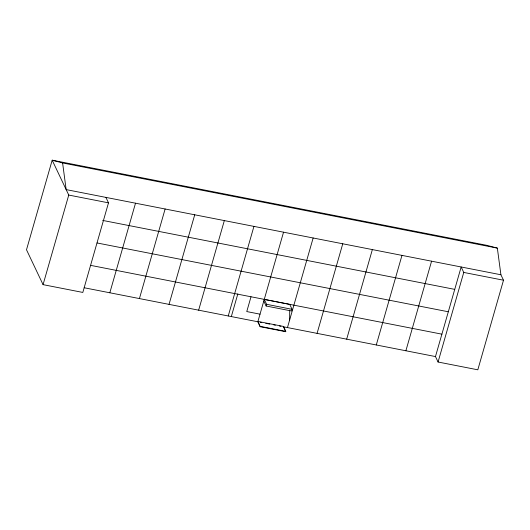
<?xml version="1.0" encoding="UTF-8"?>
<svg xmlns="http://www.w3.org/2000/svg" width="530" height="530" viewBox="0 0 530 530"><rect width="100%" height="100%" fill="white"/><g stroke="black" fill="none" stroke-linecap="round" stroke-linejoin="round"><path stroke-width="0.79" d="M289.645 319.968L289.705 310.123M105.907 197.392L108.498 202.844L82.812 292.434L43.062 284.643L68.748 195.06L52.185 160.192L486.938 245.357L497.345 248.113L500.91 274.765L503.5 280.218L477.815 369.808L438.065 362.017L435.475 356.564L461.16 266.981L463.75 272.433L438.065 362.017M109.823 292.779L135.514 203.189M139.43 298.575L165.121 208.992M169.037 304.372L194.729 214.789M198.644 310.176L224.336 220.586M228.251 315.973L253.943 226.389M231.325 316.576L237.831 293.885M251.008 296.773L246.768 311.567L260.025 314.164M260.197 326.712L257.944 321.438L283.418 326.427L285.763 331.369L285.67 331.7L260.197 326.712L257.845 321.77L283.543 232.186M266.133 306.009L266.616 304.319L264.265 299.377L289.738 304.379L292.083 309.321L291.606 310.997L266.133 306.009L263.781 301.066M285.67 331.7L283.418 326.427M287.465 327.573L313.151 237.99M317.072 333.37L342.758 243.787M346.68 339.173L372.365 249.584M376.287 344.97L401.972 255.387M405.887 350.767L431.579 261.184M43.062 284.643L26.5 249.782L52.185 160.192L62.6 162.955L497.345 248.113M500.91 274.765L66.157 189.607L62.6 162.955M68.748 195.06L108.498 202.844M463.75 272.433L503.5 280.218M102.688 220.414L454.74 289.373M97.063 242.965L448.314 311.772M90.643 265.364L441.894 334.165M84.217 287.764L257.845 321.77M260.237 322.24L261.827 322.551M265.808 323.333L269.783 324.108M273.765 324.89L275.361 325.201M279.337 325.983L280.933 326.294M283.318 326.758L435.475 356.564M260.29 326.381L285.763 331.369M266.616 304.319L292.083 309.321"/></g></svg>
